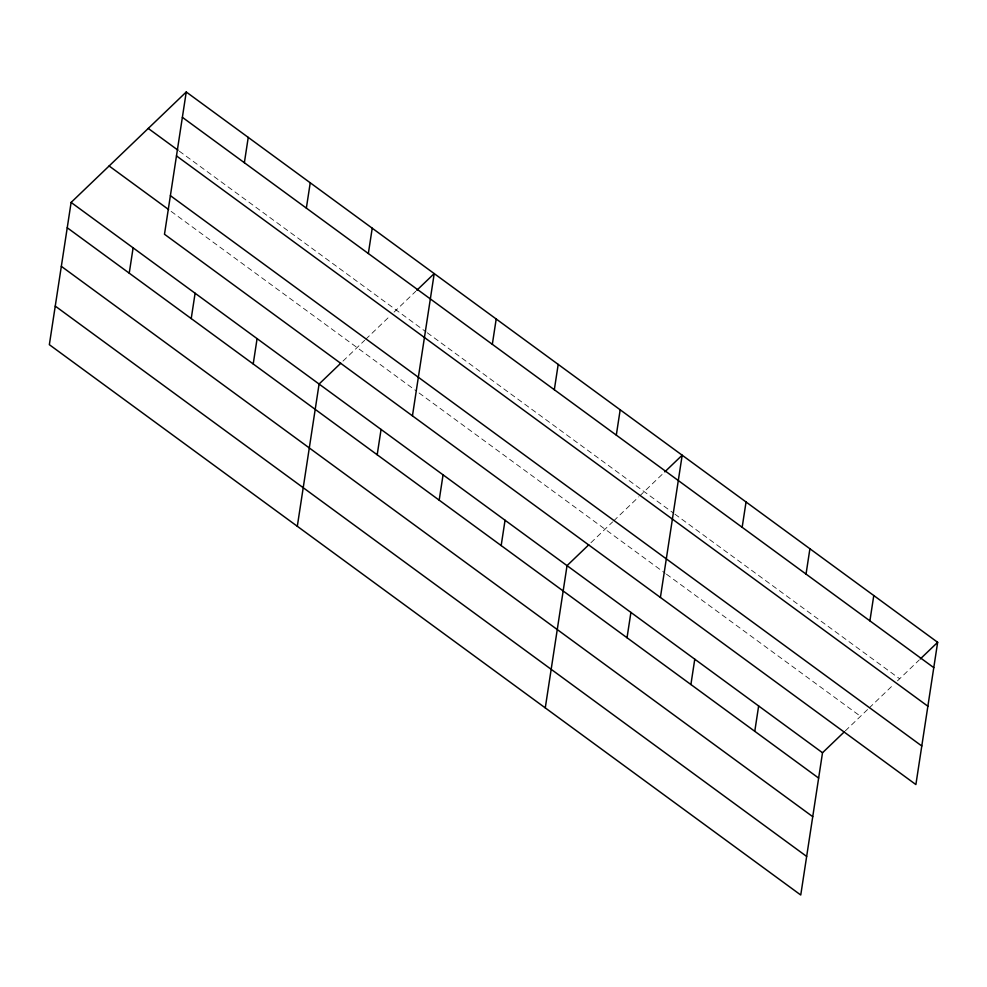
<?xml version="1.0" encoding="UTF-8"?>
<svg xmlns="http://www.w3.org/2000/svg" width="987" height="987" viewBox="0 0 987 987"><rect width="100%" height="100%" fill="white"/><g stroke="black" fill="none" stroke-linecap="round" stroke-linejoin="round"><path stroke-width="0.74" stroke-dasharray="4.93 3.7" d="M342.958 361.131L364.684 340.293M365.77 339.244L389.692 316.296M394.047 312.126L415.761 291.301M590.929 542.739L612.643 521.901M613.729 520.852L638.749 496.856M639.835 495.819L663.72 472.896M845.316 730.886L868.128 708.999M869.214 707.963L893.136 685.015M897.479 680.845L919.193 660.007M179.252 151.134L425.977 331.829M427.211 332.742L673.665 513.24M674.886 514.141L899.65 678.76M171.109 211.378L416.588 391.173M419.068 392.986L665.226 573.274M666.447 574.175L860.516 716.303"/><path stroke-width="1.48" d="M186.247 91.988L164.484 234.252L915.887 784.566L937.65 642.315L186.247 91.988L71.113 202.434L49.35 344.685L800.753 895.012L822.516 752.748L844.23 731.922M129.235 273.165L133.109 247.836M191.219 318.567L195.105 293.238M244.369 162.719L248.243 137.39M253.215 363.969L257.089 338.627M306.352 208.121L310.239 182.792M297.309 526.293L319.085 384.029L340.786 363.204M368.348 253.523L372.222 228.194M377.194 454.76L381.068 429.431M412.443 415.86L434.218 273.596L416.847 290.252M439.19 500.162L443.064 474.833M492.328 344.327L496.202 318.998M501.174 545.564L505.048 520.235M554.324 389.729L558.198 364.4M545.268 707.901L567.044 565.637L588.758 544.812M616.307 435.131L620.181 409.802M627.029 637.75L630.915 612.421M660.402 597.456L682.177 455.204L664.806 471.86M690.9 684.522L694.774 659.193M742.162 527.305L746.049 501.976M754.771 731.305L758.645 705.976M806.034 574.089L809.908 548.76M869.905 620.86L873.779 595.531M920.279 658.971L937.65 642.315M182.373 117.317L933.776 667.644M148.26 128.433L178.018 150.221M176.476 155.897L927.866 706.223M170.393 195.66L921.784 745.987M109.113 165.976L168.629 209.565M71.113 202.434L822.516 752.748M67.239 227.763L818.642 778.077M61.342 266.342L812.733 816.668M55.26 306.106L806.65 856.432"/></g></svg>
